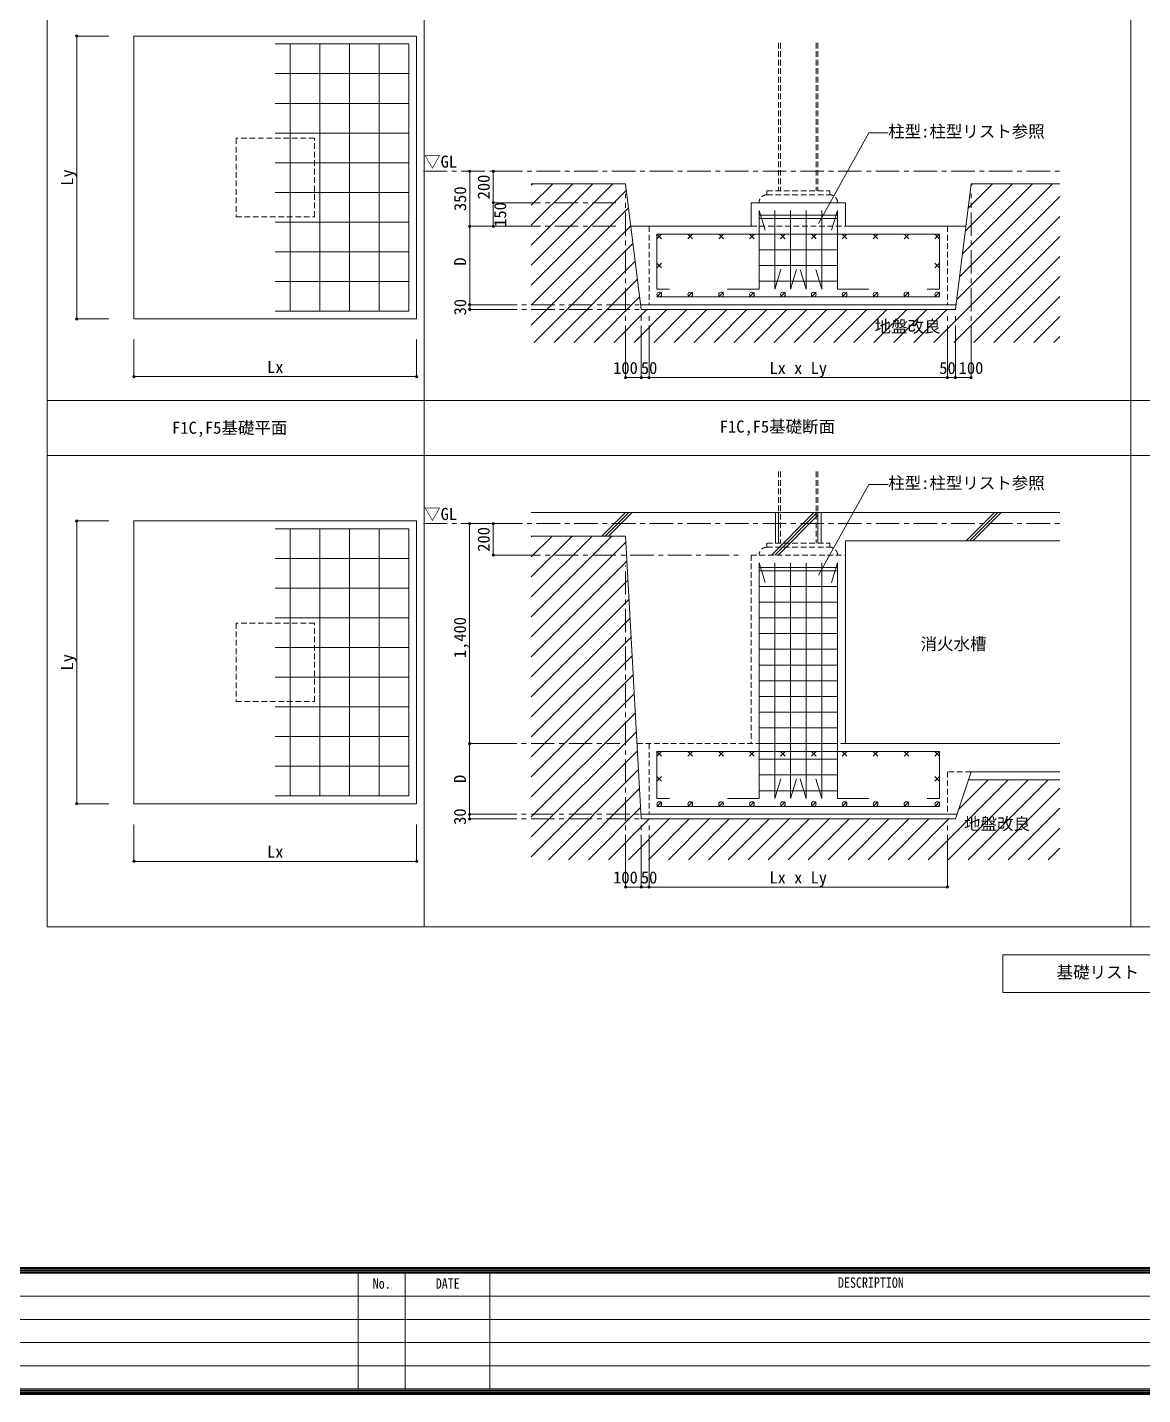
# Model space of a CAD drawing. Units: millimetres on the paper, enlarged 300 times, with parts at 1:30. Extents: x -272537 to 274500, y -185098 to 187500.
# Drawn here: x -212363 to -141343, y -185098 to -98061 of the extents above; entities that cross this region are included whole.
import ezdxf
from ezdxf.enums import TextEntityAlignment as Align

# ---------------------------------------------------------------- set-up
doc = ezdxf.new("R2010")
doc.units = ezdxf.units.MM
doc.header["$LTSCALE"] = 300
doc.header["$PDMODE"] = 32
doc.header["$PDSIZE"] = 150
doc.linetypes.add('CHAIN1', pattern=[8, 5, -1, 1, -1])
doc.linetypes.add('DASHED1', pattern=[1.8, 1.2, -0.6])
for name, color, linetype, lineweight in [('1-0_基準線', 3, 'Continuous', 13), ('1-1_躯体', 3, 'Continuous', 13), ('1-2_間仕切り', 7, 'Continuous', 9), ('1-3_建具', 7, 'Continuous', 9), ('1-6_文字', 2, 'Continuous', 9), ('1-7_寸法', 4, 'Continuous', 5), ('1-8_補助線', 4, 'Continuous', 5), ('1-9_ハッチ', 4, 'Continuous', 5), ('1-C_ガス設備', 4, 'DASHED1', 5), ('1-F_', 4, 'CHAIN1', 5), ('F-0_枠', 7, 'Continuous', 9)]:
    doc.layers.add(name, color=color, linetype=linetype, lineweight=lineweight)
doc.styles.add('ＭＳ ゴシック', font='')
doc.styles.get('ＭＳ ゴシック').set_extended_font_data('MS Gothic')

msp = doc.modelspace()

# ---------------------------------------------------------------- linework, layer by layer
at = {"layer": '1-0_基準線'}
for p, q in [((-211095.1, -22815.2), (-211095.1, -155315.2)), ((-187095.1, -22815.2), (-187095.1, -155315.2)), ((-142095.1, -22815.2), (-142095.1, -155315.2)), ((-211095.1, -121815.2), (-73095.1, -121815.2)), ((-211095.1, -125315.2), (-73095.1, -125315.2)), ((-133945.5, -157100.6), (-150244.7, -157100.6)), ((-150244.7, -159500.6), (-150244.7, -157100.6)), ((-150244.7, -159500.6), (-133945.5, -159500.6))]:
    msp.add_line(p, q, dxfattribs=at)
msp.add_lwpolyline([(-211095.1, -155315.2), (-73095.1, -155315.2), (-73095.1, -64815.2)], dxfattribs=at)
at = {"layer": '1-1_躯体'}
for p, q in [((-205574.5, -98620.8), (-205574.5, -116620.8)), ((-180271.5, -108021.7), (-174271.5, -108021.7)), ((-174271.5, -108021.7), (-173271.5, -116021.7)), ((-152271.5, -108021.7), (-153271.5, -116021.7)), ((-152271.5, -108021.7), (-146615.4, -108021.7)), ((-166271.5, -109221.7), (-160271.5, -109221.7)), ((-166271.5, -110721.7), (-166271.5, -109221.7)), ((-160271.5, -110721.7), (-160271.5, -109221.7)), ((-166271.5, -110721.7), (-173934, -110721.7)), ((-160271.5, -110721.7), (-152609, -110721.7)), ((-173309, -115721.7), (-153234, -115721.7)), ((-205574.5, -116620.8), (-187574.5, -116620.8)), ((-153271.5, -116021.7), (-173271.5, -116021.7)), ((-205574.5, -129479.5), (-205574.5, -147479.5)), ((-180271.5, -128953.4), (-146615.4, -128953.4)), ((-164721.5, -128953.4), (-164521.5, -128953.4)), ((-164721.5, -130903.4), (-164721.5, -128953.4)), ((-164521.5, -128953.4), (-164521.5, -130903.4)), ((-162021.5, -128953.4), (-161821.5, -128953.4)), ((-162021.5, -130903.4), (-162021.5, -128953.4)), ((-161821.5, -128953.4), (-161821.5, -130903.4)), ((-180271.5, -130453.4), (-174271.5, -130453.4)), ((-174271.5, -130453.4), (-173271.5, -148453.4)), ((-164521.5, -130903.4), (-164721.5, -130903.4)), ((-161821.5, -130903.4), (-162021.5, -130903.4)), ((-160271.5, -130753.4), (-146615.4, -130753.4)), ((-160271.5, -130753.4), (-160271.5, -143653.4)), ((-160271.5, -143653.4), (-146615.4, -143653.4)), ((-152271.5, -145453.4), (-153271.5, -148453.4)), ((-146615.4, -145953.4), (-152438.1, -145953.4)), ((-152271.5, -145453.4), (-146615.4, -145453.4)), ((-205574.5, -147479.5), (-187574.5, -147479.5)), ((-173288.1, -148153.4), (-153171.5, -148153.4)), ((-153271.5, -148453.4), (-173271.5, -148453.4))]:
    msp.add_line(p, q, dxfattribs=at)
at = {"layer": '1-1_躯体', "linetype": 'DASHED1'}
for p, q in [((-172771.5, -110721.7), (-172771.5, -115721.7)), ((-166271.5, -110721.7), (-160271.5, -110721.7)), ((-153771.5, -110721.7), (-153771.5, -115721.7)), ((-166271.5, -131653.4), (-160271.5, -131653.4)), ((-166271.5, -131653.4), (-166271.5, -143653.4)), ((-173538.1, -143653.4), (-160271.5, -143653.4)), ((-172771.5, -143653.4), (-172771.5, -148153.4))]:
    msp.add_line(p, q, dxfattribs=at)
at = {"layer": '1-1_躯体'}
for points in [[(-205574.5, -98620.8), (-187574.5, -98620.8), (-187574.5, -116620.8)], [(-205574.5, -129479.5), (-187574.5, -129479.5), (-187574.5, -147479.5)]]:
    msp.add_lwpolyline(points, dxfattribs=at)
at = {"layer": '1-1_躯体', "linetype": 'DASHED1'}
msp.add_lwpolyline([(-152271.5, -145453.4), (-153771.5, -145453.4), (-153771.5, -148153.4)], dxfattribs=at)
at = {"layer": '1-2_間仕切り'}
for p, q in [((-171971.5, -111221.7), (-172271.5, -111521.7)), ((-172271.5, -111221.7), (-171971.5, -111521.7)), ((-172271.5, -111221.7), (-154271.5, -111221.7)), ((-172271.5, -114721.7), (-172271.5, -111221.7)), ((-170004.8, -111221.7), (-170304.8, -111521.7)), ((-170304.8, -111221.7), (-170004.8, -111521.7)), ((-168038.1, -111221.7), (-168338.1, -111521.7)), ((-168338.1, -111221.7), (-168038.1, -111521.7)), ((-166071.5, -111221.7), (-166371.5, -111521.7)), ((-166371.5, -111221.7), (-166071.5, -111521.7)), ((-164104.8, -111221.7), (-164404.8, -111521.7)), ((-164404.8, -111221.7), (-164104.8, -111521.7)), ((-162138.1, -111221.7), (-162438.1, -111521.7)), ((-162438.1, -111221.7), (-162138.1, -111521.7)), ((-160171.5, -111221.7), (-160471.5, -111521.7)), ((-160471.5, -111221.7), (-160171.5, -111521.7)), ((-158204.8, -111221.7), (-158504.8, -111521.7)), ((-158504.8, -111221.7), (-158204.8, -111521.7)), ((-156238.1, -111221.7), (-156538.1, -111521.7)), ((-156538.1, -111221.7), (-156238.1, -111521.7)), ((-154271.5, -111221.7), (-154571.5, -111521.7)), ((-154571.5, -111221.7), (-154271.5, -111521.7)), ((-154271.5, -114721.7), (-154271.5, -111221.7)), ((-171971.5, -113071.7), (-172271.5, -113371.7)), ((-172271.5, -113071.7), (-171971.5, -113371.7)), ((-154271.5, -113071.7), (-154571.5, -113371.7)), ((-154571.5, -113071.7), (-154271.5, -113371.7)), ((-171471.5, -114721.7), (-172271.5, -114721.7)), ((-155071.5, -114721.7), (-154271.5, -114721.7)), ((-170004.8, -114921.7), (-170304.8, -115221.7)), ((-168038.1, -114921.7), (-168338.1, -115221.7)), ((-166071.5, -114921.7), (-166371.5, -115221.7)), ((-164104.8, -114921.7), (-164404.8, -115221.7)), ((-162138.1, -114921.7), (-162438.1, -115221.7)), ((-160171.5, -114921.7), (-160471.5, -115221.7)), ((-158204.8, -114921.7), (-158504.8, -115221.7)), ((-156238.1, -114921.7), (-156538.1, -115221.7)), ((-154271.5, -114921.7), (-154571.5, -115221.7)), ((-172271.5, -147153.4), (-172271.5, -144153.4)), ((-171971.5, -144153.4), (-172271.5, -144453.4)), ((-172271.5, -144153.4), (-171971.5, -144453.4)), ((-172271.5, -144153.4), (-154271.5, -144153.4)), ((-170004.8, -144153.4), (-170304.8, -144453.4)), ((-170304.8, -144153.4), (-170004.8, -144453.4)), ((-168038.1, -144153.4), (-168338.1, -144453.4)), ((-168338.1, -144153.4), (-168038.1, -144453.4)), ((-166071.5, -144153.4), (-166371.5, -144453.4)), ((-166371.5, -144153.4), (-166071.5, -144453.4)), ((-164104.8, -144153.4), (-164404.8, -144453.4)), ((-164404.8, -144153.4), (-164104.8, -144453.4)), ((-162138.1, -144153.4), (-162438.1, -144453.4)), ((-162438.1, -144153.4), (-162138.1, -144453.4)), ((-160171.5, -144153.4), (-160471.5, -144453.4)), ((-160471.5, -144153.4), (-160171.5, -144453.4)), ((-158204.8, -144153.4), (-158504.8, -144453.4)), ((-158504.8, -144153.4), (-158204.8, -144453.4)), ((-156238.1, -144153.4), (-156538.1, -144453.4)), ((-156538.1, -144153.4), (-156238.1, -144453.4)), ((-154271.5, -144153.4), (-154571.5, -144453.4)), ((-154571.5, -144153.4), (-154271.5, -144453.4)), ((-154271.5, -147153.4), (-154271.5, -144153.4)), ((-171971.5, -145753.4), (-172271.5, -146053.4)), ((-172271.5, -145753.4), (-171971.5, -146053.4)), ((-154571.5, -145753.4), (-154271.5, -146053.4)), ((-154271.5, -145753.4), (-154571.5, -146053.4)), ((-171471.5, -147153.4), (-172271.5, -147153.4)), ((-171971.5, -147353.4), (-172271.5, -147653.4)), ((-172271.5, -147653.4), (-154271.5, -147653.4)), ((-170004.8, -147353.4), (-170304.8, -147653.4)), ((-168038.1, -147353.4), (-168338.1, -147653.4)), ((-166071.5, -147353.4), (-166371.5, -147653.4)), ((-164104.8, -147353.4), (-164404.8, -147653.4)), ((-162138.1, -147353.4), (-162438.1, -147653.4)), ((-160171.5, -147353.4), (-160471.5, -147653.4)), ((-158204.8, -147353.4), (-158504.8, -147653.4)), ((-156238.1, -147353.4), (-156538.1, -147653.4)), ((-155071.5, -147153.4), (-154271.5, -147153.4)), ((-154271.5, -147353.4), (-154571.5, -147653.4))]:
    msp.add_line(p, q, dxfattribs=at)
msp.add_lwpolyline([(-171971.5, -114921.7), (-172271.5, -115221.7), (-154271.5, -115221.7)], dxfattribs=at)
for centre in [(-172121.5, -115071.7), (-170154.8, -115071.7), (-168188.1, -115071.7), (-166221.5, -115071.7), (-164254.8, -115071.7), (-162288.1, -115071.7), (-160321.5, -115071.7), (-158354.8, -115071.7), (-156388.1, -115071.7), (-154421.5, -115071.7), (-172121.5, -147503.4), (-170154.8, -147503.4), (-168188.1, -147503.4), (-166221.5, -147503.4), (-164254.8, -147503.4), (-162288.1, -147503.4), (-160321.5, -147503.4), (-158354.8, -147503.4), (-156388.1, -147503.4), (-154421.5, -147503.4)]:
    msp.add_circle(centre, 150, dxfattribs=at)
at = {"layer": '1-3_建具'}
for p, q in [((-196574.5, -99120.8), (-188074.5, -99120.8)), ((-195630.1, -99120.8), (-195630.1, -116120.8)), ((-193741.2, -99120.8), (-193741.2, -116120.8)), ((-191852.3, -99120.8), (-191852.3, -116120.8)), ((-189963.4, -99120.8), (-189963.4, -116120.8)), ((-188074.5, -99120.8), (-188074.5, -116120.8)), ((-196574.5, -101009.7), (-188074.5, -101009.7)), ((-196574.5, -102898.6), (-188074.5, -102898.6)), ((-196574.5, -104787.5), (-188074.5, -104787.5)), ((-196574.5, -106676.4), (-188074.5, -106676.4)), ((-196574.5, -108565.3), (-188074.5, -108565.3)), ((-196574.5, -110454.1), (-188074.5, -110454.1)), ((-165771.5, -109721.7), (-165386.2, -110976.7)), ((-165771.5, -109721.7), (-165771.5, -114721.7)), ((-165771.5, -110021.7), (-160771.5, -110021.7)), ((-165771.5, -110221.7), (-160771.5, -110221.7)), ((-164771.5, -109721.7), (-164771.5, -114721.7)), ((-163771.5, -109721.7), (-163771.5, -114721.7)), ((-162771.5, -109721.7), (-162771.5, -114721.7)), ((-161771.5, -109721.7), (-161771.5, -114721.7)), ((-160771.5, -109721.7), (-161156.8, -110976.7)), ((-160771.5, -109721.7), (-160771.5, -114721.7)), ((-165771.5, -111221.7), (-160771.5, -111221.7)), ((-165771.5, -112221.7), (-160771.5, -112221.7)), ((-196574.5, -112343), (-188074.5, -112343)), ((-165771.5, -113221.7), (-160771.5, -113221.7)), ((-164386.2, -113466.8), (-164771.5, -114721.7)), ((-163386.2, -113466.8), (-163771.5, -114721.7)), ((-163156.8, -113466.8), (-162771.5, -114721.7)), ((-162156.8, -113466.8), (-161771.5, -114721.7)), ((-196574.5, -114231.9), (-188074.5, -114231.9)), ((-167771.5, -114721.7), (-165771.5, -114721.7)), ((-165771.5, -114221.7), (-160771.5, -114221.7)), ((-158771.5, -114721.7), (-160771.5, -114721.7)), ((-196574.5, -116120.8), (-188074.5, -116120.8)), ((-196574.5, -129979.5), (-188074.5, -129979.5)), ((-195630.1, -129979.5), (-195630.1, -146979.5)), ((-193741.2, -129979.5), (-193741.2, -146979.5)), ((-191852.3, -129979.5), (-191852.3, -146979.5)), ((-189963.4, -129979.5), (-189963.4, -146979.5)), ((-188074.5, -129979.5), (-188074.5, -146979.5)), ((-196574.5, -131868.4), (-188074.5, -131868.4)), ((-165771.5, -132153.4), (-165386.2, -133408.3)), ((-165771.5, -132153.4), (-165771.5, -147153.4)), ((-164771.5, -132153.4), (-164771.5, -147153.4)), ((-163771.5, -132153.4), (-163771.5, -147153.4)), ((-162771.5, -132153.4), (-162771.5, -147153.4)), ((-161771.5, -132153.4), (-161771.5, -147153.4)), ((-160771.5, -132153.4), (-161156.8, -133408.3)), ((-160771.5, -132153.4), (-160771.5, -147153.4)), ((-165771.5, -132453.4), (-160771.5, -132453.4)), ((-165771.5, -132653.4), (-160771.5, -132653.4)), ((-196574.5, -133757.2), (-188074.5, -133757.2)), ((-165771.5, -133653.4), (-160771.5, -133653.4)), ((-165771.5, -134653.4), (-160771.5, -134653.4)), ((-196574.5, -135646.1), (-188074.5, -135646.1)), ((-165771.5, -135653.4), (-160771.5, -135653.4)), ((-165771.5, -136653.4), (-160771.5, -136653.4)), ((-196574.5, -137535), (-188074.5, -137535)), ((-165771.5, -137653.4), (-160771.5, -137653.4)), ((-165771.5, -138653.4), (-160771.5, -138653.4)), ((-196574.5, -139423.9), (-188074.5, -139423.9)), ((-165771.5, -139653.4), (-160771.5, -139653.4)), ((-165771.5, -140653.4), (-160771.5, -140653.4)), ((-196574.5, -141312.8), (-188074.5, -141312.8)), ((-165771.5, -141653.4), (-160771.5, -141653.4)), ((-165771.5, -142653.4), (-160771.5, -142653.4)), ((-196574.5, -143201.7), (-188074.5, -143201.7)), ((-165771.5, -143653.4), (-160771.5, -143653.4)), ((-196574.5, -145090.6), (-188074.5, -145090.6)), ((-165771.5, -144653.4), (-160771.5, -144653.4)), ((-165771.5, -145653.4), (-160771.5, -145653.4)), ((-164386.2, -145898.4), (-164771.5, -147153.4)), ((-163386.2, -145898.4), (-163771.5, -147153.4)), ((-163156.8, -145898.4), (-162771.5, -147153.4)), ((-162156.8, -145898.4), (-161771.5, -147153.4)), ((-196574.5, -146979.5), (-188074.5, -146979.5)), ((-165771.5, -146653.4), (-160771.5, -146653.4)), ((-167771.5, -147153.4), (-165771.5, -147153.4)), ((-158771.5, -147153.4), (-160771.5, -147153.4))]:
    msp.add_line(p, q, dxfattribs=at)
at = {"layer": '1-6_文字', "color": 7}
for p, q in [((-161979.7, -110549), (-158777.4, -104777.2)), ((-158777.4, -104777.2), (-157550.2, -104777.2)), ((-161979.7, -132929.4), (-158777.4, -127157.6)), ((-158777.4, -127157.6), (-157550.2, -127157.6))]:
    msp.add_line(p, q, dxfattribs=at)
at = {"layer": '1-7_寸法'}
for p, q in [((-209215.2, -98620.8), (-207174.5, -98620.8)), ((-209215.2, -116620.8), (-209215.2, -98620.8)), ((-184190.6, -107221.7), (-184190.6, -110721.7)), ((-182690.6, -107221.7), (-181179.1, -107221.7)), ((-182690.6, -107221.7), (-182690.6, -109221.7)), ((-182690.6, -109221.7), (-181179.1, -109221.7)), ((-182690.6, -109221.7), (-182690.6, -110721.7)), ((-184190.6, -110721.7), (-182690.6, -110721.7)), ((-184190.6, -110721.7), (-184190.6, -115721.7)), ((-182690.6, -110721.7), (-181179.1, -110721.7)), ((-184190.6, -115721.7), (-182679.1, -115721.7)), ((-209215.2, -116620.8), (-207174.5, -116620.8)), ((-205574.5, -120292.3), (-205574.5, -117935.7)), ((-187574.5, -120292.3), (-187574.5, -117935.7)), ((-174271.5, -120357.8), (-174271.5, -118539.9)), ((-173271.5, -120357.8), (-173271.5, -118539.9)), ((-172771.5, -120357.8), (-172771.5, -118539.9)), ((-172771.5, -120357.8), (-172771.5, -118539.9)), ((-153771.5, -120357.8), (-153771.5, -118539.9)), ((-153271.5, -120357.8), (-153271.5, -118539.9)), ((-152271.5, -120357.8), (-152271.5, -118539.9)), ((-205574.5, -120292.3), (-187574.5, -120292.3)), ((-209215.2, -129479.5), (-207174.5, -129479.5)), ((-209215.2, -147479.5), (-209215.2, -129479.5)), ((-184202.1, -129653.4), (-182690.6, -129653.4)), ((-184202.1, -143653.4), (-184202.1, -129653.4)), ((-182690.6, -129653.4), (-181179.1, -129653.4)), ((-182690.6, -129653.4), (-182690.6, -131653.4)), ((-182690.6, -131653.4), (-181179.1, -131653.4)), ((-184202.1, -143653.4), (-182690.6, -143653.4)), ((-184202.1, -143653.4), (-184202.1, -148153.4)), ((-209215.2, -147479.5), (-207174.5, -147479.5)), ((-205574.5, -151150.9), (-205574.5, -148794.3)), ((-187574.5, -151150.9), (-187574.5, -148794.3)), ((-184202.1, -148153.4), (-182690.6, -148153.4)), ((-205574.5, -151150.9), (-187574.5, -151150.9)), ((-174271.5, -152789.4), (-174271.5, -150971.6)), ((-173271.5, -152789.4), (-173271.5, -150971.6)), ((-172771.5, -152789.4), (-172771.5, -150971.6)), ((-172771.5, -152789.4), (-172771.5, -150971.6)), ((-153771.5, -152789.4), (-153771.5, -150971.6))]:
    msp.add_line(p, q, dxfattribs=at)
for points in [[(-184190.6, -115721.7), (-184190.6, -116021.7), (-182679.1, -116021.7)], [(-174271.5, -120357.8), (-173271.5, -120357.8), (-172771.5, -120357.8), (-153771.5, -120357.8)], [(-153771.5, -120357.8), (-153271.5, -120357.8), (-152271.5, -120357.8)], [(-184202.1, -148153.4), (-184202.1, -148453.4), (-182690.6, -148453.4)], [(-174271.5, -152789.4), (-173271.5, -152789.4), (-172771.5, -152789.4), (-153771.5, -152789.4)]]:
    msp.add_lwpolyline(points, dxfattribs=at)
at = {"layer": '1-7_寸法', "color": 7}
for p in [(-209215.2, -98620.8), (-182690.6, -107221.7), (-182690.6, -109221.7), (-182690.6, -110721.7), (-184190.6, -115721.7), (-209215.2, -116620.8), (-184190.6, -116021.7), (-205574.5, -120292.3), (-187574.5, -120292.3), (-174271.5, -120357.8), (-173271.5, -120357.8), (-172771.5, -120357.8), (-153771.5, -120357.8), (-153271.5, -120357.8), (-152271.5, -120357.8), (-209215.2, -129479.5), (-184202.1, -129653.4), (-182690.6, -129653.4), (-182690.6, -131653.4), (-184202.1, -143653.4), (-209215.2, -147479.5), (-184202.1, -148153.4), (-184202.1, -148453.4), (-205574.5, -151150.9), (-187574.5, -151150.9), (-174271.5, -152789.4), (-173271.5, -152789.4), (-172771.5, -152789.4), (-153771.5, -152789.4)]:
    msp.add_point(p, dxfattribs=at)
at = {"layer": '1-7_寸法', "color": 2}
for p in [(-184190.6, -107221.7), (-184190.6, -110721.7)]:
    msp.add_point(p, dxfattribs=at)
at = {"layer": '1-8_補助線'}
for p, q in [((-180271.5, -113204.8), (-175088.4, -108021.7)), ((-180271.5, -108113.6), (-180179.6, -108021.7)), ((-180271.5, -111932), (-176361.2, -108021.7)), ((-180271.5, -110659.2), (-177634, -108021.7)), ((-180271.5, -109386.4), (-178906.8, -108021.7)), ((-180271.5, -114477.6), (-174220.8, -108426.9)), ((-153012.1, -113946.8), (-147087, -108021.7)), ((-152830.3, -112492.2), (-148359.8, -108021.7)), ((-152648.5, -111037.6), (-149632.6, -108021.7)), ((-152466.6, -109583), (-150905.4, -108021.7)), ((-152284.8, -108128.4), (-152178.2, -108021.7)), ((-180271.5, -115750.3), (-174079.4, -109558.3)), ((-153193.9, -115401.5), (-146615.4, -108823)), ((-154635, -118115.3), (-146615.4, -110095.7)), ((-180271.5, -117023.1), (-173938, -110689.6)), ((-153362.2, -118115.3), (-146615.4, -111368.5)), ((-173796.6, -111821), (-180090.9, -118115.3)), ((-173655.1, -112952.4), (-178818.1, -118115.3)), ((-152089.5, -118115.3), (-146615.4, -112641.3)), ((-150816.7, -118115.3), (-146615.4, -113914.1)), ((-173513.7, -114083.8), (-177545.3, -118115.3)), ((-176272.5, -118115.3), (-173372.3, -115215.1)), ((-149543.9, -118115.3), (-146615.4, -115186.9)), ((-174999.7, -118115.3), (-172906.1, -116021.7)), ((-173726.9, -118115.3), (-171633.3, -116021.7)), ((-172454.1, -118115.3), (-170360.5, -116021.7)), ((-169087.7, -116021.7), (-171181.3, -118115.3)), ((-167814.9, -116021.7), (-169908.5, -118115.3)), ((-166542.1, -116021.7), (-168635.8, -118115.3)), ((-167363, -118115.3), (-165269.3, -116021.7)), ((-166090.2, -118115.3), (-163996.6, -116021.7)), ((-164817.4, -118115.3), (-162723.8, -116021.7)), ((-163544.6, -118115.3), (-161451, -116021.7)), ((-162271.8, -118115.3), (-160178.2, -116021.7)), ((-160999, -118115.3), (-158905.4, -116021.7)), ((-159726.2, -118115.3), (-157632.6, -116021.7)), ((-158453.4, -118115.3), (-156359.8, -116021.7)), ((-157180.6, -118115.3), (-155087, -116021.7)), ((-155907.8, -118115.3), (-153814.2, -116021.7)), ((-148271.1, -118115.3), (-146615.4, -116459.7)), ((-146998.3, -118115.3), (-146615.4, -117732.5)), ((-180271.5, -135590.8), (-175134, -130453.4)), ((-180271.5, -133045.2), (-177679.6, -130453.4)), ((-180271.5, -134318), (-176406.8, -130453.4)), ((-180271.5, -130499.7), (-180225.2, -130453.4)), ((-180271.5, -131772.4), (-178952.4, -130453.4)), ((-180271.5, -136863.6), (-174249.9, -130842)), ((-180271.5, -138136.4), (-174182.9, -132047.8)), ((-180271.5, -139409.2), (-174115.9, -133253.6)), ((-180271.5, -140682), (-174048.9, -134459.4)), ((-173981.9, -135665.2), (-180271.5, -141954.8)), ((-173914.9, -136871), (-180271.5, -143227.6)), ((-173848, -138076.8), (-180271.5, -144500.4)), ((-173781, -139282.6), (-180271.5, -145773.2)), ((-173714, -140488.4), (-180271.5, -147046)), ((-173647, -141694.2), (-180271.5, -148318.7)), ((-173580, -142900.1), (-180271.5, -149591.5)), ((-173513, -144105.9), (-180271.5, -150864.3)), ((-173446, -145311.7), (-179181.3, -151047)), ((-154998.3, -151047), (-149904.7, -145953.4)), ((-153725.5, -151047), (-148631.9, -145953.4)), ((-151177.5, -145953.4), (-153068.5, -147844.4)), ((-152452.7, -151047), (-147359.1, -145953.4)), ((-173379, -146517.5), (-177908.5, -151047)), ((-151179.9, -151047), (-146615.4, -146482.5)), ((-173312, -147723.3), (-176635.8, -151047)), ((-149907.1, -151047), (-146615.4, -147755.3)), ((-172769.3, -148453.4), (-175363, -151047)), ((-171496.6, -148453.4), (-174090.2, -151047)), ((-170223.8, -148453.4), (-172817.4, -151047)), ((-168951, -148453.4), (-171544.6, -151047)), ((-167678.2, -148453.4), (-170271.8, -151047)), ((-166405.4, -148453.4), (-168999, -151047)), ((-165132.6, -148453.4), (-167726.2, -151047)), ((-163859.8, -148453.4), (-166453.4, -151047)), ((-162587, -148453.4), (-165180.6, -151047)), ((-161314.2, -148453.4), (-163907.8, -151047)), ((-160041.4, -148453.4), (-162635, -151047)), ((-158768.6, -148453.4), (-161362.2, -151047)), ((-157495.8, -148453.4), (-160089.5, -151047)), ((-156223.1, -148453.4), (-158816.7, -151047)), ((-154950.3, -148453.4), (-157543.9, -151047)), ((-153677.5, -148453.4), (-156271.1, -151047)), ((-148634.3, -151047), (-146615.4, -149028.1)), ((-147361.5, -151047), (-146615.4, -150300.9))]:
    msp.add_line(p, q, dxfattribs=at)
at = {"layer": '1-9_ハッチ'}
for p, q in [((-175774.7, -130453.4), (-174274.7, -128953.4)), ((-175562.5, -130453.4), (-174062.5, -128953.4)), ((-175350.4, -130453.4), (-173850.4, -128953.4)), ((-164983.6, -131653.4), (-162283.6, -128953.4)), ((-164771.5, -131653.4), (-162071.5, -128953.4)), ((-164559.4, -131653.4), (-162021.5, -129115.5)), ((-152583, -130753.4), (-150783, -128953.4)), ((-152370.9, -130753.4), (-150570.9, -128953.4)), ((-152158.7, -130753.4), (-150358.7, -128953.4))]:
    msp.add_line(p, q, dxfattribs=at)
at = {"layer": '1-C_ガス設備'}
for p, q in [((-164521.5, -99041.9), (-164521.5, -108471.7)), ((-164401.5, -99041.9), (-164401.5, -108471.7)), ((-162141.5, -99041.9), (-162141.5, -108471.7)), ((-162021.5, -99041.9), (-162021.5, -108471.7)), ((-165271.5, -108471.7), (-161271.5, -108471.7)), ((-165271.5, -108721.7), (-165271.5, -108471.7)), ((-165271.5, -108721.7), (-161271.5, -108721.7)), ((-161271.5, -108721.7), (-161271.5, -108471.7)), ((-164521.5, -126339.6), (-164521.5, -130903.4)), ((-164401.5, -126339.6), (-164401.5, -130903.4)), ((-162141.5, -126339.6), (-162141.5, -130903.4)), ((-162021.5, -126339.6), (-162021.5, -130903.4)), ((-165271.5, -130903.4), (-161271.5, -130903.4)), ((-165271.5, -131153.4), (-165271.5, -130903.4)), ((-165271.5, -131153.4), (-161271.5, -131153.4)), ((-161271.5, -131153.4), (-161271.5, -130903.4))]:
    msp.add_line(p, q, dxfattribs=at)
for points in [[(-199074.5, -110120.8), (-194074.5, -110120.8), (-194074.5, -105120.8), (-199074.5, -105120.8)], [(-199074.5, -140979.5), (-194074.5, -140979.5), (-194074.5, -135979.5), (-199074.5, -135979.5)]]:
    msp.add_lwpolyline(points, close=True, dxfattribs=at)
for centre, start, end in [((-165271.5, -109221.7), 90, 180), ((-161271.5, -109221.7), 0, 90), ((-165271.5, -131653.4), 90, 180), ((-161271.5, -131653.4), 0, 90)]:
    msp.add_arc(centre, 500, start, end, dxfattribs=at)
at = {"layer": '1-F_'}
for p, q in [((-187137.9, -107221.7), (-146615.4, -107221.7)), ((-174271.5, -118539.9), (-174271.5, -108651.4)), ((-152271.5, -118539.9), (-152271.5, -108651.4)), ((-181179.1, -109221.7), (-174642.1, -109221.7)), ((-181179.1, -110721.7), (-174642.1, -110721.7)), ((-182679.1, -115721.7), (-173413.6, -115721.7)), ((-182679.1, -116021.7), (-173413.6, -116021.7)), ((-173271.5, -118539.9), (-173271.5, -116327)), ((-172771.5, -118539.9), (-172771.5, -116327)), ((-153771.5, -118539.9), (-153771.5, -116327)), ((-153271.5, -118539.9), (-153271.5, -116327)), ((-187137.9, -129653.4), (-146615.4, -129653.4)), ((-181179.1, -131653.4), (-167009.9, -131653.4)), ((-174271.5, -150971.6), (-174271.5, -132319.4)), ((-182690.6, -143653.4), (-174642.1, -143653.4)), ((-182690.6, -148153.4), (-173413.6, -148153.4)), ((-182690.6, -148453.4), (-173413.6, -148453.4)), ((-173271.5, -150971.6), (-173271.5, -148758.7)), ((-172771.5, -150971.6), (-172771.5, -148758.7)), ((-153771.5, -150971.6), (-153771.5, -148758.7))]:
    msp.add_line(p, q, dxfattribs=at)
at = {"layer": 'F-0_枠', "color": 3, "lineweight": 13}
for p, q in [((-272536.7, -176998.2), (-34200, -176998.2)), ((-272536.7, -177071.9), (-34200, -177071.9)), ((-272536.7, -177145.5), (-34200, -177145.5)), ((-272536.7, -177219.2), (-34200, -177219.2)), ((-272536.7, -177292.8), (-34200, -177292.8)), ((-272536.7, -177366.4), (-34200, -177366.4)), ((-191305.4, -184730.1), (-191305.4, -177366.4)), ((-272536.7, -184730.1), (-34200, -184730.1)), ((-272536.7, -184803.7), (-34200, -184803.7)), ((-272536.7, -184877.3), (-34200, -184877.3)), ((-272536.7, -184951), (-34200, -184951)), ((-272536.7, -185024.6), (-34200, -185024.6)), ((-272536.7, -185098.2), (-34200, -185098.2))]:
    msp.add_line(p, q, dxfattribs=at)
at = {"layer": 'F-0_枠'}
for p, q in [((-188305.4, -184730.1), (-188305.4, -177366.4)), ((-182905.4, -184730.1), (-182905.4, -177366.4)), ((-248536.7, -178839.2), (-134074.2, -178839.2)), ((-248536.7, -180311.9), (-134074.2, -180311.9)), ((-248536.7, -181784.6), (-134074.2, -181784.6)), ((-248536.7, -183257.3), (-134074.2, -183257.3))]:
    msp.add_line(p, q, dxfattribs=at)
at = {"layer": 'F-0_枠', "color": 3, "linetype": 'CHAIN1', "lineweight": 13}
msp.add_line((-85072.3, -184730.1), (-272536.7, -184730.1), dxfattribs=at)

# ---------------------------------------------------------------- texts
at = {"layer": '1-6_文字', "style": 'ＭＳ ゴシック'}
for s, p in [('柱型:柱型リスト参照', (-157550.2, -105302.2)), ('▽GL', (-187095.1, -107221.7)), ('地盤改良', (-158414.1, -117717)), ('F1C,F5基礎平面', (-203145.1, -124165.2)), ('F1C,F5基礎断面', (-168270.1, -124090.2)), ('柱型:柱型リスト参照', (-157550.2, -127682.6)), ('▽GL', (-187095.1, -129653.4)), ('消火水槽', (-155484, -137924.1)), ('地盤改良', (-152716.1, -149372.1)), ('基礎リスト\u3000S=1/30', (-146820.1, -158825.6))]:
    msp.add_text(s, height=769.8, dxfattribs=at).set_placement(p, align=Align.BOTTOM_LEFT)
at = {"layer": '1-7_寸法', "color": 2, "style": 'ＭＳ ゴシック'}
for s, p in [('Ly', (-209215.2, -108145.8)), ('200', (-182690.6, -109009.2)), ('350', (-184190.6, -109759.2)), ('150', (-181640.6, -110759.2)), ('D', (-184190.6, -113234.2)), ('30', (-184190.6, -116396.7)), ('200', (-182690.6, -131440.9)), ('1,400', (-184202.1, -138215.9)), ('Ly', (-209215.2, -139004.5)), ('D', (-184202.1, -146165.9)), ('30', (-184202.1, -148828.4))]:
    msp.add_text(s, height=769.8, rotation=90, dxfattribs=at).set_placement(p, align=Align.BOTTOM_LEFT)
for s, p in [('Lx', (-197099.5, -120292.3)), ('100', (-175059, -120357.8)), ('50', (-173296.5, -120357.8)), ('Lx x Ly', (-165109, -120357.8)), ('50', (-154296.5, -120357.8)), ('100', (-153059, -120357.8)), ('Lx', (-197099.5, -151150.9)), ('100', (-175059, -152789.4)), ('50', (-173296.5, -152789.4)), ('Lx x Ly', (-165109, -152789.4))]:
    msp.add_text(s, height=769.8, dxfattribs=at).set_placement(p, align=Align.BOTTOM_LEFT)
at = {"layer": 'F-0_枠', "style": 'ＭＳ ゴシック', "width": 0.85}
for s, p in [('No.', (-190367.9, -178552.8)), ('DATE', (-186355.4, -178552.8)), ('DESCRIPTION', (-160745.9, -178492))]:
    msp.add_text(s, height=659.8, dxfattribs=at).set_placement(p, align=Align.BOTTOM_LEFT)

doc.saveas('drawing.dxf')
